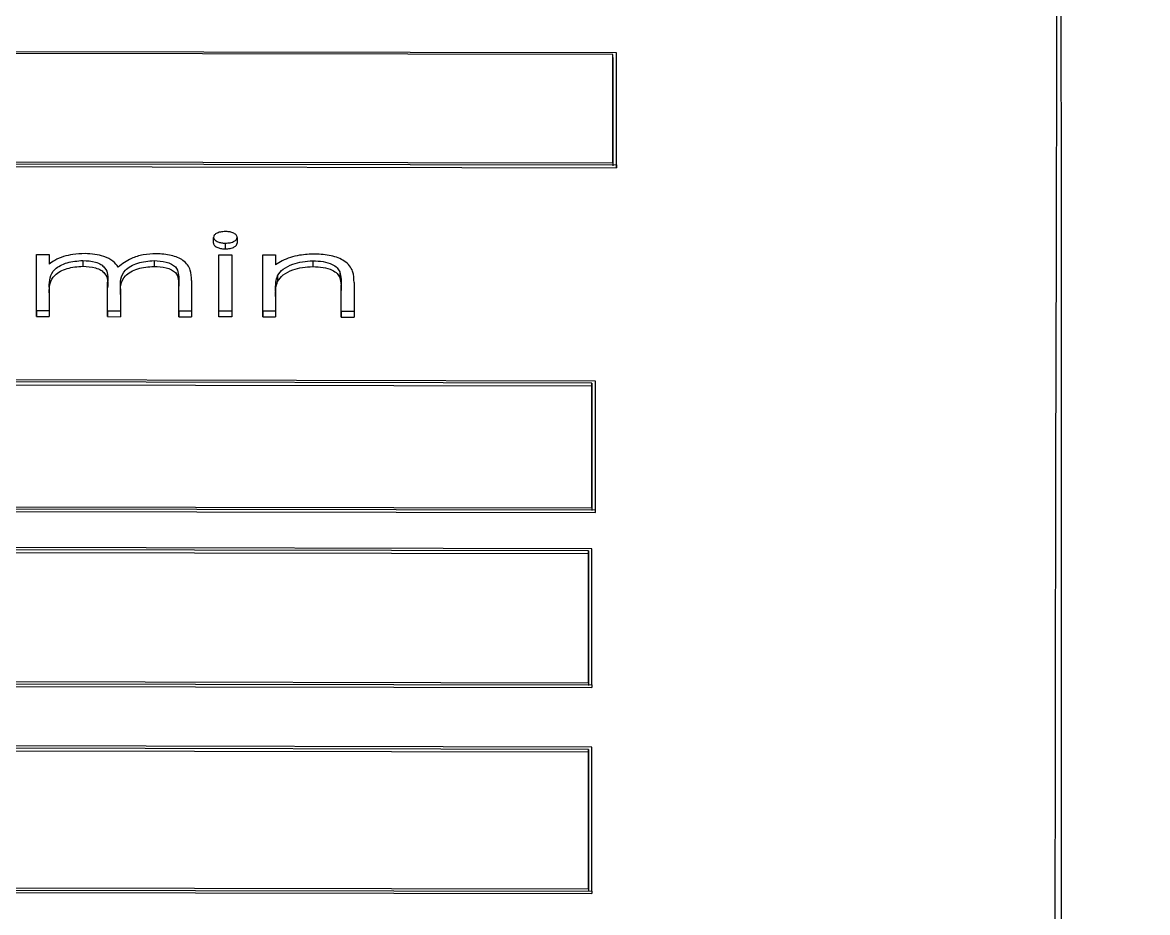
# Model space of a CAD drawing. Header units: millimetres. Extents: x 2384 to 4064, y 886 to 2074.
# Drawn here: x 2797.7 to 2813.5, y 1858.07 to 1870.56 of the extents above; entities that cross this region are included whole.
import ezdxf

# ---------------------------------------------------------------- set-up
doc = ezdxf.new("R2010")
doc.units = ezdxf.units.MM

msp = doc.modelspace()

# ---------------------------------------------------------------- linework, layer by layer
at = {"color": 7, "linetype": 'Continuous', "lineweight": 25}
for p, q in [((2806.037, 1870.135), (2783.904, 1870.176)), ((2805.987, 1870.111), (2783.954, 1870.152)), ((2783.955, 1868.63), (2805.988, 1868.589)), ((2783.905, 1868.604), (2806.038, 1868.563)), ((2783.905, 1868.563), (2806.038, 1868.522)), ((2806.038, 1868.563), (2806.038, 1868.522)), ((2806.038, 1868.522), (2806.038, 1868.552)), ((2800.378, 1867.464), (2800.379, 1867.545)), ((2800.712, 1867.545), (2800.712, 1867.464)), ((2800.545, 1867.464), (2800.544, 1867.383)), ((2797.891, 1867.224), (2797.892, 1867.304)), ((2797.892, 1866.433), (2797.891, 1867.224)), ((2797.892, 1866.513), (2797.892, 1867.304)), ((2797.892, 1867.304), (2798.071, 1867.304)), ((2798.071, 1867.304), (2798.071, 1867.168)), ((2798.544, 1867.221), (2798.544, 1867.14)), ((2799.545, 1867.219), (2799.545, 1867.138)), ((2800.455, 1867.219), (2800.456, 1867.3)), ((2800.455, 1867.183), (2800.455, 1867.219)), ((2800.456, 1866.508), (2800.456, 1867.3)), ((2800.456, 1867.3), (2800.635, 1867.299)), ((2800.635, 1867.299), (2800.636, 1866.508)), ((2801.071, 1867.218), (2801.071, 1867.298)), ((2801.071, 1866.507), (2801.071, 1867.298)), ((2801.071, 1867.298), (2801.251, 1867.298)), ((2801.071, 1866.428), (2801.071, 1867.218)), ((2801.251, 1867.298), (2801.251, 1867.157)), ((2801.775, 1867.215), (2801.775, 1867.134)), ((2802.153, 1867.059), (2802.152, 1866.979)), ((2798.892, 1866.916), (2798.892, 1866.836)), ((2798.892, 1866.511), (2798.892, 1866.916)), ((2799.892, 1866.941), (2799.892, 1866.86)), ((2799.892, 1866.509), (2799.892, 1866.941)), ((2800.071, 1866.94), (2800.071, 1866.509)), ((2801.278, 1867.007), (2801.278, 1866.927)), ((2802.174, 1866.88), (2802.174, 1866.8)), ((2802.174, 1866.505), (2802.174, 1866.88)), ((2802.353, 1866.911), (2802.354, 1866.505)), ((2798.071, 1866.848), (2798.071, 1866.513)), ((2798.071, 1866.848), (2798.071, 1866.768)), ((2798.892, 1866.432), (2798.892, 1866.836)), ((2799.071, 1866.821), (2799.071, 1866.511)), ((2799.892, 1866.43), (2799.892, 1866.86)), ((2801.251, 1866.795), (2801.251, 1866.507)), ((2801.251, 1866.795), (2801.251, 1866.715)), ((2802.174, 1866.426), (2802.174, 1866.8)), ((2797.892, 1866.513), (2797.892, 1866.433)), ((2798.071, 1866.513), (2797.892, 1866.513)), ((2797.892, 1866.433), (2798.071, 1866.433)), ((2798.892, 1866.511), (2798.892, 1866.432)), ((2799.071, 1866.511), (2798.892, 1866.511)), ((2798.892, 1866.432), (2799.071, 1866.431)), ((2799.892, 1866.509), (2799.892, 1866.43)), ((2800.071, 1866.509), (2799.892, 1866.509)), ((2799.892, 1866.43), (2800.071, 1866.429)), ((2800.636, 1866.508), (2800.456, 1866.508)), ((2800.456, 1866.429), (2800.456, 1866.508)), ((2800.456, 1866.429), (2800.456, 1866.47)), ((2800.635, 1866.428), (2800.456, 1866.429)), ((2800.636, 1866.508), (2800.635, 1866.428)), ((2801.071, 1866.507), (2801.071, 1866.428)), ((2801.251, 1866.507), (2801.071, 1866.507)), ((2801.071, 1866.428), (2801.251, 1866.427)), ((2802.174, 1866.505), (2802.174, 1866.426)), ((2802.354, 1866.505), (2802.174, 1866.505)), ((2802.174, 1866.426), (2802.353, 1866.425)), ((2805.744, 1865.528), (2783.611, 1865.568)), ((2805.694, 1865.5), (2783.661, 1865.54)), ((2783.661, 1865.501), (2805.694, 1865.46)), ((2805.694, 1865.5), (2805.694, 1865.46)), ((2783.611, 1863.759), (2805.744, 1863.719)), ((2783.611, 1863.721), (2805.744, 1863.68)), ((2783.661, 1863.789), (2805.694, 1863.748)), ((2805.694, 1863.173), (2783.561, 1863.214)), ((2805.644, 1863.143), (2783.611, 1863.184)), ((2783.611, 1863.146), (2805.644, 1863.106)), ((2805.644, 1863.143), (2805.644, 1863.106)), ((2783.561, 1861.301), (2805.694, 1861.261)), ((2783.561, 1861.265), (2805.694, 1861.224)), ((2783.611, 1861.332), (2805.644, 1861.292)), ((2805.694, 1861.261), (2805.694, 1861.224)), ((2805.694, 1860.389), (2783.561, 1860.43)), ((2805.644, 1860.357), (2783.611, 1860.398)), ((2783.611, 1860.362), (2805.644, 1860.322)), ((2805.644, 1860.357), (2805.644, 1860.322)), ((2783.561, 1858.407), (2805.694, 1858.366)), ((2783.561, 1858.373), (2805.694, 1858.332)), ((2783.611, 1858.44), (2805.644, 1858.399)), ((2805.694, 1858.366), (2805.694, 1858.332))]:
    msp.add_line(p, q, dxfattribs=at)
at = {"color": 7, "linetype": 'Continuous', "lineweight": 25, "flags": 128}
for points in [[(2812.238, 1880.949), (2812.237, 1880.442), (2812.235, 1879.584), (2812.233, 1878.379), (2812.23, 1876.833), (2812.226, 1874.954), (2812.222, 1872.749), (2812.217, 1870.231), (2812.212, 1867.411), (2812.206, 1864.302), (2812.2, 1860.92), (2812.193, 1857.28), (2812.186, 1853.401), (2812.178, 1849.3), (2812.17, 1844.998), (2812.162, 1840.515), (2812.153, 1835.873), (2812.146, 1832.07)], [(2798.071, 1866.513), (2798.071, 1866.468), (2798.071, 1866.433)], [(2799.071, 1866.511), (2799.071, 1866.466), (2799.071, 1866.431)], [(2800.071, 1866.509), (2800.071, 1866.464), (2800.071, 1866.429)], [(2801.251, 1866.507), (2801.251, 1866.462), (2801.251, 1866.427)], [(2802.354, 1866.505), (2802.353, 1866.46), (2802.353, 1866.425)], [(2805.744, 1863.681), (2805.744, 1863.702), (2805.744, 1863.719)]]:
    msp.add_lwpolyline(points, dxfattribs=at)
at = {"color": 7, "linetype": 'Continuous', "lineweight": 25}
for centre, radius, start, end in [((2908.357, 1808.129), 98.896, 99.98751, 170.15867), ((2908.374, 1808.161), 98.356, 99.97048, 170.17569), ((2908.377, 1808.167), 96.559, 99.97048, 170.17569)]:
    msp.add_arc(centre, radius, start, end, dxfattribs=at)
for points, knots in [([(2812.268, 1832.238), (2812.269, 1832.658), (2812.272, 1835.013), (2812.276, 1839.124), (2812.281, 1844.533), (2812.285, 1850.283), (2812.288, 1856.236), (2812.289, 1862.161), (2812.288, 1867.431), (2812.284, 1871.957), (2812.278, 1875.711), (2812.271, 1878.3), (2812.264, 1879.993), (2812.257, 1881.073), (2812.249, 1881.799), (2812.243, 1881.95), (2812.24, 1882.026)], [0, 0, 0, 0, 0.014578, 0.081755, 0.14893, 0.216107, 0.307058, 0.398277, 0.489229, 0.580182, 0.671403, 0.762355, 0.82102, 0.879684, 0.93984, 1, 1, 1, 1]), ([(2810.608, 1825.01), (2811.292, 1828.31), (2812.659, 1834.911), (2815.974, 1844.482), (2820.181, 1853.679), (2825.305, 1862.415), (2831.353, 1870.51), (2836.074, 1876.029), (2838.961, 1878.594), (2839.33, 1878.923)], [0, 0, 0, 0, 0.1626891, 0.3253783, 0.4880674, 0.6507566, 0.8134457, 0.9761349, 1, 1, 1, 1]), ([(2805.986, 1870.069), (2805.987, 1869.791), (2805.987, 1869.293), (2805.987, 1868.776), (2805.988, 1868.548)], [0, 0, 0, 0, 0.559999, 1, 1, 1, 1]), ([(2805.988, 1868.589), (2805.988, 1868.75), (2805.987, 1869.071), (2805.987, 1869.58), (2805.987, 1869.922), (2805.987, 1870.111)], [0, 0, 0, 0, 0.3099213, 0.6198426, 1, 1, 1, 1]), ([(2806.038, 1868.563), (2806.038, 1868.724), (2806.037, 1869.046), (2806.037, 1869.571), (2806.037, 1869.93), (2806.037, 1870.135)], [0, 0, 0, 0, 0.300082, 0.600163, 1, 1, 1, 1]), ([(2800.545, 1867.627), (2800.521, 1867.626), (2800.475, 1867.623), (2800.42, 1867.602), (2800.385, 1867.575), (2800.381, 1867.555), (2800.379, 1867.545)], [0, 0, 0, 0, 0.2917, 0.575641, 0.790759, 1, 1, 1, 1]), ([(2800.379, 1867.545), (2800.382, 1867.533), (2800.39, 1867.507), (2800.437, 1867.482), (2800.49, 1867.466), (2800.526, 1867.464), (2800.545, 1867.464)], [0, 0, 0, 0, 0.2661054, 0.5434733, 0.769717, 1, 1, 1, 1]), ([(2800.712, 1867.545), (2800.709, 1867.557), (2800.702, 1867.583), (2800.653, 1867.609), (2800.6, 1867.625), (2800.563, 1867.626), (2800.545, 1867.627)], [0, 0, 0, 0, 0.266167, 0.543432, 0.769604, 1, 1, 1, 1]), ([(2800.545, 1867.464), (2800.568, 1867.465), (2800.615, 1867.467), (2800.669, 1867.488), (2800.706, 1867.515), (2800.71, 1867.535), (2800.712, 1867.545)], [0, 0, 0, 0, 0.291686, 0.575696, 0.790918, 1, 1, 1, 1]), ([(2800.378, 1867.464), (2800.382, 1867.452), (2800.389, 1867.426), (2800.437, 1867.401), (2800.489, 1867.385), (2800.526, 1867.384), (2800.544, 1867.383)], [0, 0, 0, 0, 0.265935, 0.543275, 0.769592, 1, 1, 1, 1]), ([(2800.544, 1867.383), (2800.568, 1867.384), (2800.614, 1867.386), (2800.669, 1867.407), (2800.705, 1867.434), (2800.71, 1867.454), (2800.712, 1867.464)], [0, 0, 0, 0, 0.291838, 0.575901, 0.791061, 1, 1, 1, 1]), ([(2798.274, 1867.278), (2798.231, 1867.26), (2798.155, 1867.229), (2798.097, 1867.186), (2798.071, 1867.168)], [0, 0, 0, 0, 0.564241, 1, 1, 1, 1]), ([(2798.071, 1866.848), (2798.073, 1866.891), (2798.076, 1866.976), (2798.127, 1867.084), (2798.226, 1867.151), (2798.352, 1867.205), (2798.468, 1867.214), (2798.544, 1867.221)], [0, 0, 0, 0, 0.241257, 0.483386, 0.613214, 0.746328, 1, 1, 1, 1]), ([(2798.575, 1867.317), (2798.516, 1867.315), (2798.412, 1867.311), (2798.316, 1867.288), (2798.274, 1867.278)], [0, 0, 0, 0, 0.562438, 1, 1, 1, 1]), ([(2798.544, 1867.221), (2798.605, 1867.217), (2798.699, 1867.21), (2798.801, 1867.166), (2798.903, 1867.078), (2798.897, 1866.987), (2798.892, 1866.916)], [0, 0, 0, 0, 0.255065, 0.388375, 0.517295, 1, 1, 1, 1]), ([(2799.04, 1867.127), (2799.019, 1867.156), (2798.975, 1867.217), (2798.815, 1867.298), (2798.667, 1867.31), (2798.575, 1867.317)], [0, 0, 0, 0, 0.2699071, 0.5479673, 1, 1, 1, 1]), ([(2799.576, 1867.315), (2799.514, 1867.312), (2799.389, 1867.305), (2799.19, 1867.245), (2799.097, 1867.171), (2799.04, 1867.127)], [0, 0, 0, 0, 0.288581, 0.57183, 1, 1, 1, 1]), ([(2799.071, 1866.821), (2799.071, 1866.915), (2799.07, 1867.034), (2799.213, 1867.144), (2799.344, 1867.202), (2799.465, 1867.212), (2799.545, 1867.219)], [0, 0, 0, 0, 0.4822, 0.612023, 0.745367, 1, 1, 1, 1]), ([(2799.545, 1867.219), (2799.603, 1867.216), (2799.691, 1867.21), (2799.79, 1867.172), (2799.866, 1867.12), (2799.889, 1867.037), (2799.891, 1866.973), (2799.892, 1866.941)], [0, 0, 0, 0, 0.25478, 0.388267, 0.517701, 0.758807, 1, 1, 1, 1]), ([(2800.071, 1866.94), (2800.07, 1866.989), (2800.067, 1867.087), (2799.977, 1867.222), (2799.787, 1867.302), (2799.647, 1867.311), (2799.576, 1867.315)], [0, 0, 0, 0, 0.270601, 0.542796, 0.767549, 1, 1, 1, 1]), ([(2801.807, 1867.311), (2801.733, 1867.308), (2801.612, 1867.303), (2801.457, 1867.264), (2801.342, 1867.217), (2801.281, 1867.177), (2801.251, 1867.157)], [0, 0, 0, 0, 0.346759, 0.568511, 0.786179, 1, 1, 1, 1]), ([(2801.278, 1867.007), (2801.302, 1867.039), (2801.349, 1867.105), (2801.482, 1867.169), (2801.627, 1867.209), (2801.726, 1867.213), (2801.775, 1867.215)], [0, 0, 0, 0, 0.2684901, 0.5466043, 0.7715296, 1, 1, 1, 1]), ([(2801.775, 1867.215), (2801.824, 1867.213), (2801.92, 1867.21), (2802.042, 1867.174), (2802.12, 1867.119), (2802.142, 1867.079), (2802.153, 1867.059)], [0, 0, 0, 0, 0.290858, 0.574718, 0.790004, 1, 1, 1, 1]), ([(2802.353, 1866.911), (2802.352, 1866.964), (2802.351, 1867.071), (2802.244, 1867.215), (2802.034, 1867.298), (2801.883, 1867.306), (2801.807, 1867.311)], [0, 0, 0, 0, 0.270301, 0.542249, 0.767594, 1, 1, 1, 1]), ([(2798.071, 1866.768), (2798.072, 1866.81), (2798.075, 1866.896), (2798.127, 1867.003), (2798.226, 1867.071), (2798.352, 1867.124), (2798.468, 1867.134), (2798.544, 1867.14)], [0, 0, 0, 0, 0.24113, 0.483163, 0.612992, 0.746152, 1, 1, 1, 1]), ([(2798.544, 1867.14), (2798.605, 1867.136), (2798.699, 1867.13), (2798.801, 1867.086), (2798.903, 1866.998), (2798.897, 1866.907), (2798.892, 1866.836)], [0, 0, 0, 0, 0.255254, 0.388613, 0.517525, 1, 1, 1, 1]), ([(2799.071, 1866.741), (2799.071, 1866.835), (2799.07, 1866.953), (2799.213, 1867.064), (2799.344, 1867.122), (2799.465, 1867.132), (2799.545, 1867.138)], [0, 0, 0, 0, 0.481973, 0.611794, 0.745183, 1, 1, 1, 1]), ([(2799.545, 1867.138), (2799.603, 1867.135), (2799.691, 1867.13), (2799.79, 1867.092), (2799.865, 1867.04), (2799.889, 1866.956), (2799.891, 1866.892), (2799.892, 1866.86)], [0, 0, 0, 0, 0.254963, 0.388503, 0.517937, 0.758935, 1, 1, 1, 1]), ([(2801.278, 1866.927), (2801.301, 1866.959), (2801.349, 1867.024), (2801.482, 1867.089), (2801.627, 1867.128), (2801.726, 1867.132), (2801.775, 1867.134)], [0, 0, 0, 0, 0.268346, 0.546438, 0.771425, 1, 1, 1, 1]), ([(2801.775, 1867.134), (2801.824, 1867.132), (2801.919, 1867.129), (2802.041, 1867.094), (2802.12, 1867.039), (2802.142, 1866.999), (2802.152, 1866.979)], [0, 0, 0, 0, 0.290992, 0.574913, 0.790139, 1, 1, 1, 1]), ([(2802.153, 1867.059), (2802.16, 1867.026), (2802.175, 1866.966), (2802.174, 1866.906), (2802.174, 1866.88)], [0, 0, 0, 0, 0.559954, 1, 1, 1, 1]), ([(2801.251, 1866.795), (2801.251, 1866.835), (2801.25, 1866.906), (2801.27, 1866.977), (2801.278, 1867.007)], [0, 0, 0, 0, 0.559823, 1, 1, 1, 1]), ([(2801.251, 1866.715), (2801.25, 1866.755), (2801.25, 1866.826), (2801.269, 1866.896), (2801.278, 1866.927)], [0, 0, 0, 0, 0.559817, 1, 1, 1, 1]), ([(2802.152, 1866.979), (2802.16, 1866.946), (2802.174, 1866.886), (2802.174, 1866.826), (2802.174, 1866.8)], [0, 0, 0, 0, 0.559958, 1, 1, 1, 1]), ([(2805.694, 1863.748), (2805.694, 1863.932), (2805.694, 1864.3), (2805.694, 1864.885), (2805.694, 1865.281), (2805.694, 1865.5)], [0, 0, 0, 0, 0.309921, 0.619843, 1, 1, 1, 1]), ([(2805.694, 1865.46), (2805.694, 1865.139), (2805.694, 1864.564), (2805.694, 1863.971), (2805.694, 1863.71)], [0, 0, 0, 0, 0.559999, 1, 1, 1, 1]), ([(2805.744, 1863.719), (2805.744, 1863.903), (2805.744, 1864.271), (2805.744, 1864.876), (2805.744, 1865.291), (2805.744, 1865.528)], [0, 0, 0, 0, 0.300082, 0.600163, 1, 1, 1, 1]), ([(2805.644, 1861.292), (2805.644, 1861.486), (2805.644, 1861.875), (2805.644, 1862.493), (2805.644, 1862.912), (2805.644, 1863.143)], [0, 0, 0, 0, 0.309921, 0.619843, 1, 1, 1, 1]), ([(2805.644, 1863.106), (2805.644, 1862.765), (2805.644, 1862.157), (2805.644, 1861.531), (2805.644, 1861.255)], [0, 0, 0, 0, 0.5599989, 1, 1, 1, 1]), ([(2805.694, 1861.261), (2805.694, 1861.455), (2805.694, 1861.844), (2805.694, 1862.483), (2805.694, 1862.922), (2805.694, 1863.173)], [0, 0, 0, 0, 0.300082, 0.600163, 1, 1, 1, 1]), ([(2805.644, 1858.399), (2805.644, 1858.604), (2805.644, 1859.015), (2805.644, 1859.668), (2805.644, 1860.113), (2805.644, 1860.357)], [0, 0, 0, 0, 0.309921, 0.619843, 1, 1, 1, 1]), ([(2805.644, 1860.322), (2805.644, 1859.961), (2805.644, 1859.317), (2805.644, 1858.656), (2805.644, 1858.365)], [0, 0, 0, 0, 0.5599989, 1, 1, 1, 1]), ([(2805.694, 1858.366), (2805.694, 1858.572), (2805.694, 1858.982), (2805.694, 1859.658), (2805.694, 1860.123), (2805.694, 1860.389)], [0, 0, 0, 0, 0.300082, 0.600163, 1, 1, 1, 1])]:
    msp.add_open_spline(points, degree=3, knots=knots, dxfattribs=at)

doc.saveas('drawing.dxf')
